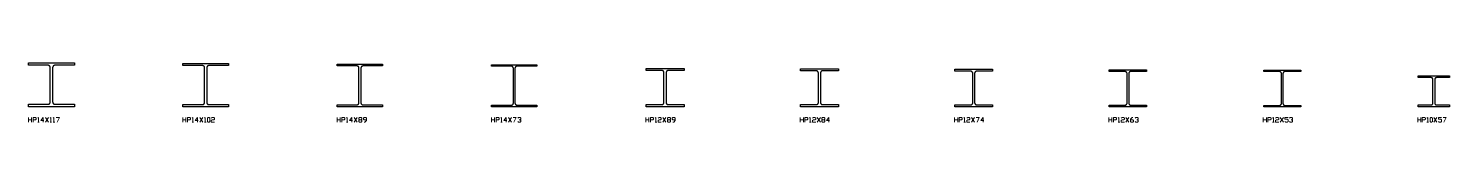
# Model space of a CAD drawing. Header units: inches. Extents: x 0 to 960, y -55 to 18.
# Drawn here: x 500 to 960.2, y -5 to 14.2 of the extents above; entities that cross this region are included whole.
import ezdxf

# ---------------------------------------------------------------- set-up
doc = ezdxf.new("R2010")
doc.units = ezdxf.units.IN
doc.header["$MEASUREMENT"] = 0
doc.layers.add('AISC_STEEL', color=7, linetype='Continuous')

msp = doc.modelspace()

# ---------------------------------------------------------------- linework, layer by layer
at = {"color": 3, "lineweight": 0}
for p, q in [((500.03, -4.99), (500.03, -3.48)), ((500.03, -4.24), (501, -4.24)), ((501, -3.48), (501, -4.99)), ((505.49, -3.48), (506.5, -4.99)), ((505.49, -4.99), (506.5, -3.48)), ((549.99, -4.99), (549.99, -3.48)), ((549.99, -4.24), (551, -4.24)), ((551, -3.48), (551, -4.99)), ((555.49, -3.48), (556.5, -4.99)), ((555.49, -4.99), (556.5, -3.48)), ((599.96, -4.99), (599.96, -3.48)), ((599.96, -4.24), (600.97, -4.24)), ((600.97, -3.48), (600.97, -4.99)), ((605.46, -3.48), (606.47, -4.99)), ((605.46, -4.99), (606.47, -3.48)), ((649.97, -4.99), (649.97, -3.48)), ((649.97, -4.24), (650.97, -4.24)), ((650.97, -3.48), (650.97, -4.99)), ((655.47, -3.48), (656.47, -4.99)), ((655.47, -4.99), (656.47, -3.48)), ((699.94, -4.99), (699.94, -3.48)), ((699.94, -4.24), (700.94, -4.24)), ((700.94, -3.48), (700.94, -4.99)), ((705.44, -3.48), (706.44, -4.99)), ((705.44, -4.99), (706.44, -3.48)), ((749.94, -4.99), (749.94, -3.48)), ((749.94, -4.24), (750.94, -4.24)), ((750.94, -3.48), (750.94, -4.99)), ((755.44, -3.48), (756.44, -4.99)), ((755.44, -4.99), (756.44, -3.48)), ((799.91, -4.99), (799.91, -3.48)), ((799.91, -4.24), (800.91, -4.24)), ((800.91, -3.48), (800.91, -4.99)), ((805.41, -3.48), (806.41, -4.99)), ((805.41, -4.99), (806.41, -3.48)), ((849.91, -4.99), (849.91, -3.48)), ((849.91, -4.24), (850.88, -4.24)), ((850.88, -3.48), (850.88, -4.99)), ((855.41, -3.48), (856.38, -4.99)), ((855.41, -4.99), (856.38, -3.48)), ((899.88, -4.99), (899.88, -3.48)), ((899.88, -4.24), (900.88, -4.24)), ((900.88, -3.48), (900.88, -4.99)), ((905.38, -3.48), (906.38, -4.99)), ((905.38, -4.99), (906.38, -3.48)), ((949.88, -4.99), (949.88, -3.48)), ((949.88, -4.24), (950.85, -4.24)), ((950.85, -3.48), (950.85, -4.99)), ((955.13, -3.48), (956.1, -4.99)), ((955.13, -4.99), (956.1, -3.48)), ((503.01, -4.99), (503.51, -4.99)), ((507, -4.99), (507.5, -4.99)), ((508.01, -4.99), (508.51, -4.99)), ((552.98, -4.99), (553.48, -4.99)), ((557, -4.99), (557.51, -4.99)), ((558.23, -4.99), (558.23, -4.99)), ((602.98, -4.99), (603.48, -4.99)), ((652.95, -4.99), (653.45, -4.99)), ((702.95, -4.99), (703.46, -4.99)), ((752.92, -4.99), (753.42, -4.99)), ((802.92, -4.99), (803.43, -4.99)), ((852.89, -4.99), (853.4, -4.99)), ((902.89, -4.99), (903.37, -4.99)), ((952.86, -4.99), (953.37, -4.99)), ((954.12, -4.99), (954.12, -4.99))]:
    msp.add_line(p, q, dxfattribs=at)
for points in [[(501.5, -4.99), (501.5, -3.48), (502.26, -3.48), (502.51, -3.74), (502.51, -3.99), (502.26, -4.24), (501.5, -4.24)], [(503.01, -3.74), (503.26, -3.48), (503.26, -4.99)], [(505.02, -4.49), (504.02, -4.49), (504.77, -3.48), (504.77, -4.99)], [(507, -3.74), (507.25, -3.48), (507.25, -4.99)], [(508.01, -3.74), (508.26, -3.48), (508.26, -4.99)], [(509.01, -3.48), (510.02, -3.48), (509.26, -4.99)], [(551.5, -4.99), (551.5, -3.48), (552.26, -3.48), (552.48, -3.74), (552.48, -3.99), (552.26, -4.24), (551.5, -4.24)], [(552.98, -3.74), (553.23, -3.48), (553.23, -4.99)], [(554.99, -4.49), (553.99, -4.49), (554.74, -3.48), (554.74, -4.99)], [(557, -3.74), (557.25, -3.48), (557.25, -4.99)], [(559.23, -3.74), (559.49, -3.48), (559.99, -3.48), (560.24, -3.74), (560.24, -3.99), (559.99, -4.24), (559.49, -4.24), (559.23, -4.49), (559.23, -4.99), (560.24, -4.99)], [(601.47, -4.99), (601.47, -3.48), (602.23, -3.48), (602.48, -3.74), (602.48, -3.99), (602.23, -4.24), (601.47, -4.24)], [(602.98, -3.74), (603.23, -3.48), (603.23, -4.99)], [(604.96, -4.49), (603.99, -4.49), (604.74, -3.48), (604.74, -4.99)], [(607.73, -4.24), (607.98, -4.49), (607.98, -4.74), (607.73, -4.99), (607.22, -4.99), (606.97, -4.74), (606.97, -4.49), (607.22, -4.24), (607.73, -4.24), (607.98, -3.99), (607.98, -3.74), (607.73, -3.48), (607.22, -3.48), (606.97, -3.74), (606.97, -3.99), (607.22, -4.24)], [(608.73, -4.99), (608.98, -4.99), (609.49, -4.49), (609.49, -3.74), (609.24, -3.48), (608.73, -3.48), (608.48, -3.74), (608.48, -3.99), (608.73, -4.24), (609.49, -4.24)], [(651.47, -4.99), (651.47, -3.48), (652.2, -3.48), (652.45, -3.74), (652.45, -3.99), (652.2, -4.24), (651.47, -4.24)], [(652.95, -3.74), (653.2, -3.48), (653.2, -4.99)], [(654.96, -4.49), (653.96, -4.49), (654.71, -3.48), (654.71, -4.99)], [(656.97, -3.48), (657.95, -3.48), (657.19, -4.99)], [(658.45, -3.74), (658.7, -3.48), (659.21, -3.48), (659.46, -3.74), (659.46, -3.99), (659.21, -4.24), (658.95, -4.24)], [(659.21, -4.24), (659.46, -4.49), (659.46, -4.74), (659.21, -4.99), (658.7, -4.99), (658.45, -4.74)], [(701.44, -4.99), (701.44, -3.48), (702.2, -3.48), (702.45, -3.74), (702.45, -3.99), (702.2, -4.24), (701.44, -4.24)], [(702.95, -3.74), (703.2, -3.48), (703.2, -4.99)], [(703.96, -3.74), (704.21, -3.48), (704.68, -3.48), (704.93, -3.74), (704.93, -3.99), (704.68, -4.24), (704.21, -4.24), (703.96, -4.49), (703.96, -4.99), (704.93, -4.99)], [(707.7, -4.24), (707.95, -4.49), (707.95, -4.74), (707.7, -4.99), (707.2, -4.99), (706.94, -4.74), (706.94, -4.49), (707.2, -4.24), (707.7, -4.24), (707.95, -3.99), (707.95, -3.74), (707.7, -3.48), (707.2, -3.48), (706.94, -3.74), (706.94, -3.99), (707.2, -4.24)], [(708.7, -4.99), (708.96, -4.99), (709.46, -4.49), (709.46, -3.74), (709.21, -3.48), (708.7, -3.48), (708.45, -3.74), (708.45, -3.99), (708.7, -4.24), (709.46, -4.24)], [(751.41, -4.99), (751.41, -3.48), (752.17, -3.48), (752.42, -3.74), (752.42, -3.99), (752.17, -4.24), (751.41, -4.24)], [(752.92, -3.74), (753.17, -3.48), (753.17, -4.99)], [(753.93, -3.74), (754.18, -3.48), (754.68, -3.48), (754.93, -3.74), (754.93, -3.99), (754.68, -4.24), (754.18, -4.24), (753.93, -4.49), (753.93, -4.99), (754.93, -4.99)], [(757.67, -4.24), (757.92, -4.49), (757.92, -4.74), (757.67, -4.99), (757.16, -4.99), (756.91, -4.74), (756.91, -4.49), (757.16, -4.24), (757.67, -4.24), (757.92, -3.99), (757.92, -3.74), (757.67, -3.48), (757.16, -3.48), (756.91, -3.74), (756.91, -3.99), (757.16, -4.24)], [(759.43, -4.49), (758.42, -4.49), (759.18, -3.48), (759.18, -4.99)], [(801.41, -4.99), (801.41, -3.48), (802.17, -3.48), (802.42, -3.74), (802.42, -3.99), (802.17, -4.24), (801.41, -4.24)], [(802.92, -3.74), (803.17, -3.48), (803.17, -4.99)], [(803.9, -3.74), (804.15, -3.48), (804.65, -3.48), (804.9, -3.74), (804.9, -3.99), (804.65, -4.24), (804.15, -4.24), (803.9, -4.49), (803.9, -4.99), (804.9, -4.99)], [(806.91, -3.48), (807.92, -3.48), (807.17, -4.99)], [(809.4, -4.49), (808.42, -4.49), (809.15, -3.48), (809.15, -4.99)], [(851.38, -4.99), (851.38, -3.48), (852.14, -3.48), (852.39, -3.74), (852.39, -3.99), (852.14, -4.24), (851.38, -4.24)], [(852.89, -3.74), (853.14, -3.48), (853.14, -4.99)], [(853.9, -3.74), (854.15, -3.48), (854.65, -3.48), (854.9, -3.74), (854.9, -3.99), (854.65, -4.24), (854.15, -4.24), (853.9, -4.49), (853.9, -4.99), (854.9, -4.99)], [(856.88, -4.24), (857.64, -4.24), (857.89, -4.49), (857.89, -4.74), (857.64, -4.99), (857.14, -4.99), (856.88, -4.74), (856.88, -3.99), (857.39, -3.48), (857.64, -3.48)], [(858.39, -3.74), (858.64, -3.48), (859.15, -3.48), (859.4, -3.74), (859.4, -3.99), (859.15, -4.24), (858.9, -4.24)], [(859.15, -4.24), (859.4, -4.49), (859.4, -4.74), (859.15, -4.99), (858.64, -4.99), (858.39, -4.74)], [(901.39, -4.99), (901.39, -3.48), (902.14, -3.48), (902.39, -3.74), (902.39, -3.99), (902.14, -4.24), (901.39, -4.24)], [(902.89, -3.74), (903.15, -3.48), (903.15, -4.99)], [(903.87, -3.74), (904.12, -3.48), (904.62, -3.48), (904.87, -3.74), (904.87, -3.99), (904.62, -4.24), (904.12, -4.24), (903.87, -4.49), (903.87, -4.99), (904.87, -4.99)], [(906.89, -4.74), (907.14, -4.99), (907.64, -4.99), (907.89, -4.74), (907.89, -4.24), (907.64, -3.99), (906.89, -3.99), (906.89, -3.48), (907.89, -3.48)], [(908.39, -3.74), (908.61, -3.48), (909.12, -3.48), (909.37, -3.74), (909.37, -3.99), (909.12, -4.24), (908.87, -4.24)], [(909.12, -4.24), (909.37, -4.49), (909.37, -4.74), (909.12, -4.99), (908.61, -4.99), (908.39, -4.74)], [(951.36, -4.99), (951.36, -3.48), (952.11, -3.48), (952.36, -3.74), (952.36, -3.99), (952.11, -4.24), (951.36, -4.24)], [(952.86, -3.74), (953.12, -3.48), (953.12, -4.99)], [(956.6, -4.74), (956.86, -4.99), (957.36, -4.99), (957.61, -4.74), (957.61, -4.24), (957.36, -3.99), (956.6, -3.99), (956.6, -3.48), (957.61, -3.48)], [(958.11, -3.48), (959.12, -3.48), (958.36, -4.99)]]:
    msp.add_lwpolyline(points, dxfattribs=at)
for points in [[(558.23, -4.99), (557.98, -4.74), (557.98, -3.74), (558.23, -3.48), (558.48, -3.48), (558.73, -3.74), (558.73, -4.74), (558.48, -4.99)], [(954.12, -4.99), (953.87, -4.74), (953.87, -3.74), (954.12, -3.48), (954.37, -3.48), (954.62, -3.74), (954.62, -4.74), (954.37, -4.99)]]:
    msp.add_lwpolyline(points, close=True, dxfattribs=at)
at = {"layer": 'AISC_STEEL'}
for points in [[(514.9, 14.2), (514.9, 13.39), (508.55, 13.39), (508.52, 13.39), (508.49, 13.39), (508.46, 13.39), (508.43, 13.39), (508.4, 13.38), (508.37, 13.37), (508.34, 13.36), (508.32, 13.36), (508.29, 13.34), (508.26, 13.33), (508.23, 13.32), (508.21, 13.31), (508.18, 13.29), (508.16, 13.28), (508.13, 13.26), (508.11, 13.24), (508.09, 13.22), (508.07, 13.2), (508.05, 13.18), (508.03, 13.16), (508.01, 13.14), (507.99, 13.11), (507.97, 13.09), (507.96, 13.06), (507.94, 13.04), (507.93, 13.01), (507.91, 12.99), (507.9, 12.96), (507.89, 12.93), (507.88, 12.9), (507.87, 12.88), (507.87, 12.85), (507.86, 12.82), (507.86, 12.79), (507.86, 12.76), (507.85, 12.73), (507.85, 12.7), (507.85, 1.5), (507.85, 1.47), (507.86, 1.44), (507.86, 1.41), (507.86, 1.38), (507.87, 1.35), (507.87, 1.32), (507.88, 1.3), (507.89, 1.27), (507.9, 1.24), (507.91, 1.21), (507.93, 1.19), (507.94, 1.16), (507.96, 1.14), (507.97, 1.11), (507.99, 1.09), (508.01, 1.06), (508.03, 1.04), (508.05, 1.02), (508.07, 1), (508.09, 0.98), (508.11, 0.96), (508.13, 0.94), (508.16, 0.92), (508.18, 0.91), (508.21, 0.89), (508.23, 0.88), (508.26, 0.87), (508.29, 0.86), (508.32, 0.84), (508.34, 0.84), (508.37, 0.83), (508.4, 0.82), (508.43, 0.81), (508.46, 0.81), (508.49, 0.81), (508.52, 0.81), (508.55, 0.8), (514.9, 0.8), (514.9, 0), (500, 0), (500, 0.8), (506.35, 0.8), (506.38, 0.81), (506.41, 0.81), (506.44, 0.81), (506.47, 0.81), (506.5, 0.82), (506.53, 0.83), (506.56, 0.84), (506.58, 0.84), (506.61, 0.86), (506.64, 0.87), (506.67, 0.88), (506.69, 0.89), (506.72, 0.91), (506.74, 0.92), (506.77, 0.94), (506.79, 0.96), (506.81, 0.98), (506.83, 1), (506.85, 1.02), (506.87, 1.04), (506.89, 1.06), (506.91, 1.09), (506.93, 1.11), (506.94, 1.14), (506.96, 1.16), (506.97, 1.19), (506.99, 1.21), (507, 1.24), (507.01, 1.27), (507.02, 1.3), (507.03, 1.32), (507.03, 1.35), (507.04, 1.38), (507.04, 1.41), (507.04, 1.44), (507.05, 1.47), (507.05, 1.5), (507.05, 12.7), (507.05, 12.73), (507.04, 12.76), (507.04, 12.79), (507.04, 12.82), (507.03, 12.85), (507.03, 12.88), (507.02, 12.9), (507.01, 12.93), (507, 12.96), (506.99, 12.99), (506.97, 13.01), (506.96, 13.04), (506.94, 13.06), (506.93, 13.09), (506.91, 13.11), (506.89, 13.14), (506.87, 13.16), (506.85, 13.18), (506.83, 13.2), (506.81, 13.22), (506.79, 13.24), (506.77, 13.26), (506.74, 13.28), (506.72, 13.29), (506.69, 13.31), (506.67, 13.32), (506.64, 13.33), (506.61, 13.34), (506.58, 13.36), (506.56, 13.36), (506.53, 13.37), (506.5, 13.38), (506.47, 13.39), (506.44, 13.39), (506.41, 13.39), (506.38, 13.39), (506.35, 13.39), (500, 13.39), (500, 14.2)], [(564.8, 14), (564.8, 13.29), (558.43, 13.29), (558.4, 13.29), (558.37, 13.29), (558.34, 13.29), (558.31, 13.28), (558.28, 13.28), (558.25, 13.27), (558.22, 13.26), (558.2, 13.25), (558.17, 13.24), (558.14, 13.23), (558.12, 13.22), (558.09, 13.2), (558.06, 13.19), (558.04, 13.17), (558.02, 13.16), (557.99, 13.14), (557.97, 13.12), (557.95, 13.1), (557.93, 13.08), (557.91, 13.05), (557.89, 13.03), (557.87, 13.01), (557.86, 12.98), (557.84, 12.96), (557.83, 12.93), (557.82, 12.91), (557.8, 12.88), (557.79, 12.85), (557.78, 12.82), (557.78, 12.79), (557.77, 12.77), (557.76, 12.74), (557.76, 12.71), (557.76, 12.68), (557.75, 12.65), (557.75, 12.62), (557.75, 1.38), (557.75, 1.35), (557.76, 1.32), (557.76, 1.29), (557.76, 1.26), (557.77, 1.23), (557.78, 1.21), (557.78, 1.18), (557.79, 1.15), (557.8, 1.12), (557.82, 1.09), (557.83, 1.07), (557.84, 1.04), (557.86, 1.02), (557.87, 0.99), (557.89, 0.97), (557.91, 0.95), (557.93, 0.92), (557.95, 0.9), (557.97, 0.88), (557.99, 0.86), (558.02, 0.84), (558.04, 0.83), (558.06, 0.81), (558.09, 0.8), (558.12, 0.78), (558.14, 0.77), (558.17, 0.76), (558.2, 0.75), (558.22, 0.74), (558.25, 0.73), (558.28, 0.72), (558.31, 0.72), (558.34, 0.71), (558.37, 0.71), (558.4, 0.71), (558.43, 0.71), (564.8, 0.71), (564.8, 0), (550, 0), (550, 0.71), (556.37, 0.71), (556.4, 0.71), (556.43, 0.71), (556.46, 0.71), (556.49, 0.72), (556.52, 0.72), (556.55, 0.73), (556.58, 0.74), (556.6, 0.75), (556.63, 0.76), (556.66, 0.77), (556.68, 0.78), (556.71, 0.8), (556.74, 0.81), (556.76, 0.83), (556.78, 0.84), (556.81, 0.86), (556.83, 0.88), (556.85, 0.9), (556.87, 0.92), (556.89, 0.95), (556.91, 0.97), (556.93, 0.99), (556.94, 1.02), (556.96, 1.04), (556.97, 1.07), (556.98, 1.09), (557, 1.12), (557.01, 1.15), (557.02, 1.18), (557.02, 1.21), (557.03, 1.23), (557.04, 1.26), (557.04, 1.29), (557.04, 1.32), (557.05, 1.35), (557.05, 1.38), (557.05, 12.62), (557.05, 12.65), (557.04, 12.68), (557.04, 12.71), (557.04, 12.74), (557.03, 12.77), (557.02, 12.79), (557.02, 12.82), (557.01, 12.85), (557, 12.88), (556.98, 12.91), (556.97, 12.93), (556.96, 12.96), (556.94, 12.98), (556.93, 13.01), (556.91, 13.03), (556.89, 13.05), (556.87, 13.08), (556.85, 13.1), (556.83, 13.12), (556.81, 13.14), (556.78, 13.16), (556.76, 13.17), (556.74, 13.19), (556.71, 13.2), (556.68, 13.22), (556.66, 13.23), (556.63, 13.24), (556.6, 13.25), (556.58, 13.26), (556.55, 13.27), (556.52, 13.28), (556.49, 13.28), (556.46, 13.29), (556.43, 13.29), (556.4, 13.29), (556.37, 13.29), (550, 13.29), (550, 14)], [(614.7, 13.8), (614.7, 13.19), (608.35, 13.19), (608.32, 13.18), (608.29, 13.18), (608.26, 13.18), (608.24, 13.18), (608.21, 13.17), (608.18, 13.16), (608.15, 13.15), (608.12, 13.15), (608.09, 13.13), (608.07, 13.12), (608.04, 13.11), (608.01, 13.1), (607.99, 13.08), (607.96, 13.07), (607.94, 13.05), (607.92, 13.03), (607.89, 13.01), (607.87, 12.99), (607.85, 12.97), (607.83, 12.95), (607.81, 12.93), (607.79, 12.9), (607.78, 12.88), (607.76, 12.85), (607.75, 12.83), (607.73, 12.8), (607.72, 12.78), (607.71, 12.75), (607.7, 12.72), (607.69, 12.69), (607.68, 12.67), (607.67, 12.64), (607.67, 12.61), (607.66, 12.58), (607.66, 12.55), (607.66, 12.52), (607.66, 12.49), (607.66, 1.31), (607.66, 1.28), (607.66, 1.25), (607.66, 1.22), (607.67, 1.19), (607.67, 1.16), (607.68, 1.13), (607.69, 1.11), (607.7, 1.08), (607.71, 1.05), (607.72, 1.02), (607.73, 1), (607.75, 0.97), (607.76, 0.95), (607.78, 0.92), (607.79, 0.9), (607.81, 0.87), (607.83, 0.85), (607.85, 0.83), (607.87, 0.81), (607.89, 0.79), (607.92, 0.77), (607.94, 0.75), (607.96, 0.73), (607.99, 0.72), (608.01, 0.7), (608.04, 0.69), (608.07, 0.68), (608.09, 0.67), (608.12, 0.65), (608.15, 0.65), (608.18, 0.64), (608.21, 0.63), (608.24, 0.62), (608.26, 0.62), (608.29, 0.62), (608.32, 0.62), (608.35, 0.62), (614.7, 0.62), (614.7, 0), (600, 0), (600, 0.62), (606.35, 0.62), (606.38, 0.62), (606.41, 0.62), (606.44, 0.62), (606.46, 0.62), (606.49, 0.63), (606.52, 0.64), (606.55, 0.65), (606.58, 0.65), (606.61, 0.67), (606.63, 0.68), (606.66, 0.69), (606.69, 0.7), (606.71, 0.72), (606.74, 0.73), (606.76, 0.75), (606.78, 0.77), (606.81, 0.79), (606.83, 0.81), (606.85, 0.83), (606.87, 0.85), (606.89, 0.87), (606.91, 0.9), (606.92, 0.92), (606.94, 0.95), (606.95, 0.97), (606.97, 1), (606.98, 1.02), (606.99, 1.05), (607, 1.08), (607.01, 1.11), (607.02, 1.13), (607.03, 1.16), (607.03, 1.19), (607.04, 1.22), (607.04, 1.25), (607.04, 1.28), (607.04, 1.31), (607.04, 12.49), (607.04, 12.52), (607.04, 12.55), (607.04, 12.58), (607.03, 12.61), (607.03, 12.64), (607.02, 12.67), (607.01, 12.69), (607, 12.72), (606.99, 12.75), (606.98, 12.78), (606.97, 12.8), (606.95, 12.83), (606.94, 12.85), (606.92, 12.88), (606.91, 12.9), (606.89, 12.93), (606.87, 12.95), (606.85, 12.97), (606.83, 12.99), (606.81, 13.01), (606.78, 13.03), (606.76, 13.05), (606.74, 13.07), (606.71, 13.08), (606.69, 13.1), (606.66, 13.11), (606.63, 13.12), (606.61, 13.13), (606.58, 13.15), (606.55, 13.15), (606.52, 13.16), (606.49, 13.17), (606.46, 13.18), (606.44, 13.18), (606.41, 13.18), (606.38, 13.18), (606.35, 13.19), (600, 13.19), (600, 13.8)], [(664.6, 13.6), (664.6, 13.1), (658.24, 13.1), (658.21, 13.09), (658.18, 13.09), (658.15, 13.09), (658.12, 13.08), (658.09, 13.08), (658.06, 13.07), (658.03, 13.06), (658, 13.05), (657.98, 13.04), (657.95, 13.03), (657.92, 13.02), (657.89, 13), (657.87, 12.99), (657.84, 12.97), (657.82, 12.95), (657.8, 12.93), (657.77, 12.92), (657.75, 12.89), (657.73, 12.87), (657.71, 12.85), (657.69, 12.83), (657.68, 12.8), (657.66, 12.78), (657.64, 12.75), (657.63, 12.73), (657.62, 12.7), (657.6, 12.67), (657.59, 12.64), (657.58, 12.62), (657.58, 12.59), (657.57, 12.56), (657.56, 12.53), (657.56, 12.5), (657.56, 12.47), (657.55, 12.44), (657.55, 12.41), (657.55, 1.19), (657.55, 1.16), (657.56, 1.13), (657.56, 1.1), (657.56, 1.07), (657.57, 1.04), (657.58, 1.01), (657.58, 0.98), (657.59, 0.96), (657.6, 0.93), (657.62, 0.9), (657.63, 0.87), (657.64, 0.85), (657.66, 0.82), (657.68, 0.8), (657.69, 0.77), (657.71, 0.75), (657.73, 0.73), (657.75, 0.71), (657.77, 0.68), (657.8, 0.67), (657.82, 0.65), (657.84, 0.63), (657.87, 0.61), (657.89, 0.6), (657.92, 0.58), (657.95, 0.57), (657.98, 0.56), (658, 0.55), (658.03, 0.54), (658.06, 0.53), (658.09, 0.52), (658.12, 0.52), (658.15, 0.51), (658.18, 0.51), (658.21, 0.51), (658.24, 0.5), (664.6, 0.5), (664.6, 0), (650, 0), (650, 0.5), (656.36, 0.5), (656.39, 0.51), (656.42, 0.51), (656.45, 0.51), (656.48, 0.52), (656.51, 0.52), (656.54, 0.53), (656.57, 0.54), (656.6, 0.55), (656.62, 0.56), (656.65, 0.57), (656.68, 0.58), (656.71, 0.6), (656.73, 0.61), (656.76, 0.63), (656.78, 0.65), (656.8, 0.67), (656.83, 0.68), (656.85, 0.71), (656.87, 0.73), (656.89, 0.75), (656.91, 0.77), (656.92, 0.8), (656.94, 0.82), (656.96, 0.85), (656.97, 0.87), (656.98, 0.9), (657, 0.93), (657.01, 0.96), (657.02, 0.98), (657.02, 1.01), (657.03, 1.04), (657.04, 1.07), (657.04, 1.1), (657.04, 1.13), (657.05, 1.16), (657.05, 1.19), (657.05, 12.41), (657.05, 12.44), (657.04, 12.47), (657.04, 12.5), (657.04, 12.53), (657.03, 12.56), (657.02, 12.59), (657.02, 12.62), (657.01, 12.64), (657, 12.67), (656.98, 12.7), (656.97, 12.73), (656.96, 12.75), (656.94, 12.78), (656.92, 12.8), (656.91, 12.83), (656.89, 12.85), (656.87, 12.87), (656.85, 12.89), (656.83, 12.92), (656.8, 12.93), (656.78, 12.95), (656.76, 12.97), (656.73, 12.99), (656.71, 13), (656.68, 13.02), (656.65, 13.03), (656.62, 13.04), (656.6, 13.05), (656.57, 13.06), (656.54, 13.07), (656.51, 13.08), (656.48, 13.08), (656.45, 13.09), (656.42, 13.09), (656.39, 13.09), (656.36, 13.1), (650, 13.1), (650, 13.6)], [(712.3, 12.4), (712.3, 11.68), (707.11, 11.68), (707.08, 11.68), (707.05, 11.68), (707.02, 11.67), (706.99, 11.67), (706.96, 11.66), (706.94, 11.65), (706.91, 11.64), (706.88, 11.63), (706.85, 11.62), (706.83, 11.61), (706.8, 11.59), (706.78, 11.58), (706.75, 11.56), (706.73, 11.54), (706.71, 11.52), (706.69, 11.5), (706.67, 11.48), (706.65, 11.46), (706.63, 11.44), (706.61, 11.41), (706.6, 11.39), (706.58, 11.36), (706.57, 11.34), (706.56, 11.31), (706.55, 11.28), (706.54, 11.25), (706.53, 11.23), (706.52, 11.2), (706.52, 11.17), (706.51, 11.14), (706.51, 11.11), (706.51, 11.08), (706.51, 1.32), (706.51, 1.29), (706.51, 1.26), (706.52, 1.23), (706.52, 1.2), (706.53, 1.17), (706.54, 1.15), (706.55, 1.12), (706.56, 1.09), (706.57, 1.06), (706.58, 1.04), (706.6, 1.01), (706.61, 0.99), (706.63, 0.96), (706.65, 0.94), (706.67, 0.92), (706.69, 0.9), (706.71, 0.88), (706.73, 0.86), (706.75, 0.84), (706.78, 0.82), (706.8, 0.81), (706.83, 0.79), (706.85, 0.78), (706.88, 0.77), (706.91, 0.76), (706.94, 0.75), (706.96, 0.74), (706.99, 0.73), (707.02, 0.73), (707.05, 0.72), (707.08, 0.72), (707.11, 0.72), (712.3, 0.72), (712.3, 0), (700, 0), (700, 0.72), (705.19, 0.72), (705.22, 0.72), (705.25, 0.72), (705.28, 0.73), (705.31, 0.73), (705.34, 0.74), (705.36, 0.75), (705.39, 0.76), (705.42, 0.77), (705.45, 0.78), (705.47, 0.79), (705.5, 0.81), (705.52, 0.82), (705.55, 0.84), (705.57, 0.86), (705.59, 0.88), (705.61, 0.9), (705.63, 0.92), (705.65, 0.94), (705.67, 0.96), (705.69, 0.99), (705.7, 1.01), (705.72, 1.04), (705.73, 1.06), (705.74, 1.09), (705.75, 1.12), (705.76, 1.15), (705.77, 1.17), (705.78, 1.2), (705.78, 1.23), (705.79, 1.26), (705.79, 1.29), (705.79, 1.32), (705.79, 11.08), (705.79, 11.11), (705.79, 11.14), (705.78, 11.17), (705.78, 11.2), (705.77, 11.23), (705.76, 11.25), (705.75, 11.28), (705.74, 11.31), (705.73, 11.34), (705.72, 11.36), (705.7, 11.39), (705.69, 11.41), (705.67, 11.44), (705.65, 11.46), (705.63, 11.48), (705.61, 11.5), (705.59, 11.52), (705.57, 11.54), (705.55, 11.56), (705.52, 11.58), (705.5, 11.59), (705.47, 11.61), (705.45, 11.62), (705.42, 11.63), (705.39, 11.64), (705.36, 11.65), (705.34, 11.66), (705.31, 11.67), (705.28, 11.67), (705.25, 11.68), (705.22, 11.68), (705.19, 11.68), (700, 11.68), (700, 12.4)], [(762.3, 12.3), (762.3, 11.62), (757.19, 11.62), (757.16, 11.61), (757.13, 11.61), (757.1, 11.61), (757.07, 11.61), (757.04, 11.6), (757.01, 11.59), (756.98, 11.58), (756.96, 11.58), (756.93, 11.56), (756.9, 11.55), (756.87, 11.54), (756.85, 11.53), (756.82, 11.51), (756.8, 11.5), (756.77, 11.48), (756.75, 11.46), (756.73, 11.44), (756.71, 11.42), (756.69, 11.4), (756.67, 11.38), (756.65, 11.36), (756.63, 11.33), (756.61, 11.31), (756.6, 11.28), (756.58, 11.26), (756.57, 11.23), (756.55, 11.21), (756.54, 11.18), (756.53, 11.15), (756.52, 11.12), (756.51, 11.1), (756.51, 11.07), (756.5, 11.04), (756.5, 11.01), (756.5, 10.98), (756.49, 10.95), (756.49, 10.92), (756.49, 1.38), (756.49, 1.35), (756.5, 1.32), (756.5, 1.29), (756.5, 1.26), (756.51, 1.23), (756.51, 1.2), (756.52, 1.18), (756.53, 1.15), (756.54, 1.12), (756.55, 1.09), (756.57, 1.07), (756.58, 1.04), (756.6, 1.02), (756.61, 0.99), (756.63, 0.97), (756.65, 0.94), (756.67, 0.92), (756.69, 0.9), (756.71, 0.88), (756.73, 0.86), (756.75, 0.84), (756.77, 0.82), (756.8, 0.8), (756.82, 0.79), (756.85, 0.77), (756.87, 0.76), (756.9, 0.75), (756.93, 0.74), (756.96, 0.72), (756.98, 0.72), (757.01, 0.71), (757.04, 0.7), (757.07, 0.69), (757.1, 0.69), (757.13, 0.69), (757.16, 0.69), (757.19, 0.68), (762.3, 0.68), (762.3, 0), (750, 0), (750, 0.68), (755.11, 0.68), (755.14, 0.69), (755.17, 0.69), (755.2, 0.69), (755.23, 0.69), (755.26, 0.7), (755.29, 0.71), (755.32, 0.72), (755.34, 0.72), (755.37, 0.74), (755.4, 0.75), (755.43, 0.76), (755.45, 0.77), (755.48, 0.79), (755.5, 0.8), (755.53, 0.82), (755.55, 0.84), (755.57, 0.86), (755.59, 0.88), (755.61, 0.9), (755.63, 0.92), (755.65, 0.94), (755.67, 0.97), (755.69, 0.99), (755.7, 1.02), (755.72, 1.04), (755.73, 1.07), (755.75, 1.09), (755.76, 1.12), (755.77, 1.15), (755.78, 1.18), (755.79, 1.2), (755.79, 1.23), (755.8, 1.26), (755.8, 1.29), (755.8, 1.32), (755.81, 1.35), (755.81, 1.38), (755.81, 10.92), (755.81, 10.95), (755.8, 10.98), (755.8, 11.01), (755.8, 11.04), (755.79, 11.07), (755.79, 11.1), (755.78, 11.12), (755.77, 11.15), (755.76, 11.18), (755.75, 11.21), (755.73, 11.23), (755.72, 11.26), (755.7, 11.28), (755.69, 11.31), (755.67, 11.33), (755.65, 11.36), (755.63, 11.38), (755.61, 11.4), (755.59, 11.42), (755.57, 11.44), (755.55, 11.46), (755.53, 11.48), (755.5, 11.5), (755.48, 11.51), (755.45, 11.53), (755.43, 11.54), (755.4, 11.55), (755.37, 11.56), (755.34, 11.58), (755.32, 11.58), (755.29, 11.59), (755.26, 11.6), (755.23, 11.61), (755.2, 11.61), (755.17, 11.61), (755.14, 11.61), (755.11, 11.62), (750, 11.62), (750, 12.3)], [(812.2, 12.1), (812.2, 11.49), (807.1, 11.49), (807.07, 11.49), (807.04, 11.49), (807.01, 11.48), (806.98, 11.48), (806.96, 11.47), (806.93, 11.47), (806.9, 11.46), (806.87, 11.45), (806.84, 11.44), (806.81, 11.43), (806.79, 11.42), (806.76, 11.4), (806.74, 11.39), (806.71, 11.37), (806.69, 11.35), (806.66, 11.33), (806.64, 11.32), (806.62, 11.3), (806.6, 11.27), (806.58, 11.25), (806.56, 11.23), (806.54, 11.21), (806.52, 11.18), (806.51, 11.16), (806.49, 11.13), (806.48, 11.11), (806.46, 11.08), (806.45, 11.05), (806.44, 11.02), (806.43, 10.99), (806.43, 10.97), (806.42, 10.94), (806.41, 10.91), (806.41, 10.88), (806.41, 10.85), (806.4, 10.82), (806.4, 10.79), (806.4, 1.31), (806.4, 1.28), (806.41, 1.25), (806.41, 1.22), (806.41, 1.19), (806.42, 1.16), (806.43, 1.13), (806.43, 1.11), (806.44, 1.08), (806.45, 1.05), (806.46, 1.02), (806.48, 0.99), (806.49, 0.97), (806.51, 0.94), (806.52, 0.92), (806.54, 0.89), (806.56, 0.87), (806.58, 0.85), (806.6, 0.83), (806.62, 0.8), (806.64, 0.78), (806.66, 0.77), (806.69, 0.75), (806.71, 0.73), (806.74, 0.71), (806.76, 0.7), (806.79, 0.68), (806.81, 0.67), (806.84, 0.66), (806.87, 0.65), (806.9, 0.64), (806.93, 0.63), (806.96, 0.63), (806.98, 0.62), (807.01, 0.62), (807.04, 0.61), (807.07, 0.61), (807.1, 0.61), (812.2, 0.61), (812.2, 0), (800, 0), (800, 0.61), (805.1, 0.61), (805.13, 0.61), (805.16, 0.61), (805.19, 0.62), (805.22, 0.62), (805.24, 0.63), (805.27, 0.63), (805.3, 0.64), (805.33, 0.65), (805.36, 0.66), (805.39, 0.67), (805.41, 0.68), (805.44, 0.7), (805.46, 0.71), (805.49, 0.73), (805.51, 0.75), (805.54, 0.77), (805.56, 0.78), (805.58, 0.8), (805.6, 0.83), (805.62, 0.85), (805.64, 0.87), (805.66, 0.89), (805.68, 0.92), (805.69, 0.94), (805.71, 0.97), (805.72, 0.99), (805.74, 1.02), (805.75, 1.05), (805.76, 1.08), (805.77, 1.11), (805.77, 1.13), (805.78, 1.16), (805.79, 1.19), (805.79, 1.22), (805.79, 1.25), (805.8, 1.28), (805.8, 1.31), (805.8, 10.79), (805.8, 10.82), (805.79, 10.85), (805.79, 10.88), (805.79, 10.91), (805.78, 10.94), (805.77, 10.97), (805.77, 10.99), (805.76, 11.02), (805.75, 11.05), (805.74, 11.08), (805.72, 11.11), (805.71, 11.13), (805.69, 11.16), (805.68, 11.18), (805.66, 11.21), (805.64, 11.23), (805.62, 11.25), (805.6, 11.27), (805.58, 11.3), (805.56, 11.32), (805.54, 11.33), (805.51, 11.35), (805.49, 11.37), (805.46, 11.39), (805.44, 11.4), (805.41, 11.42), (805.39, 11.43), (805.36, 11.44), (805.33, 11.45), (805.3, 11.46), (805.27, 11.47), (805.24, 11.47), (805.22, 11.48), (805.19, 11.48), (805.16, 11.49), (805.13, 11.49), (805.1, 11.49), (800, 11.49), (800, 12.1)], [(862.1, 11.9), (862.1, 11.38), (857.04, 11.38), (857.01, 11.38), (856.98, 11.38), (856.95, 11.38), (856.92, 11.38), (856.9, 11.37), (856.87, 11.36), (856.84, 11.36), (856.81, 11.35), (856.78, 11.34), (856.75, 11.33), (856.73, 11.31), (856.7, 11.3), (856.67, 11.29), (856.65, 11.27), (856.62, 11.25), (856.6, 11.24), (856.58, 11.22), (856.56, 11.2), (856.53, 11.18), (856.51, 11.16), (856.49, 11.14), (856.47, 11.11), (856.45, 11.09), (856.44, 11.07), (856.42, 11.04), (856.41, 11.02), (856.39, 10.99), (856.38, 10.97), (856.37, 10.94), (856.36, 10.91), (856.35, 10.88), (856.34, 10.85), (856.33, 10.83), (856.32, 10.8), (856.32, 10.77), (856.31, 10.74), (856.31, 10.71), (856.31, 10.68), (856.31, 10.65), (856.31, 1.25), (856.31, 1.22), (856.31, 1.19), (856.31, 1.16), (856.32, 1.13), (856.32, 1.1), (856.33, 1.07), (856.34, 1.05), (856.35, 1.02), (856.36, 0.99), (856.37, 0.96), (856.38, 0.93), (856.39, 0.91), (856.41, 0.88), (856.42, 0.86), (856.44, 0.83), (856.45, 0.81), (856.47, 0.79), (856.49, 0.76), (856.51, 0.74), (856.53, 0.72), (856.56, 0.7), (856.58, 0.68), (856.6, 0.66), (856.62, 0.65), (856.65, 0.63), (856.67, 0.61), (856.7, 0.6), (856.73, 0.59), (856.75, 0.57), (856.78, 0.56), (856.81, 0.55), (856.84, 0.54), (856.87, 0.54), (856.9, 0.53), (856.92, 0.52), (856.95, 0.52), (856.98, 0.52), (857.01, 0.52), (857.04, 0.51), (862.1, 0.51), (862.1, 0), (850, 0), (850, 0.51), (855.06, 0.51), (855.09, 0.52), (855.12, 0.52), (855.15, 0.52), (855.18, 0.52), (855.2, 0.53), (855.23, 0.54), (855.26, 0.54), (855.29, 0.55), (855.32, 0.56), (855.35, 0.57), (855.37, 0.59), (855.4, 0.6), (855.42, 0.61), (855.45, 0.63), (855.48, 0.65), (855.5, 0.66), (855.52, 0.68), (855.54, 0.7), (855.57, 0.72), (855.59, 0.74), (855.61, 0.76), (855.63, 0.79), (855.65, 0.81), (855.66, 0.83), (855.68, 0.86), (855.69, 0.88), (855.71, 0.91), (855.72, 0.93), (855.73, 0.96), (855.74, 0.99), (855.75, 1.02), (855.76, 1.05), (855.77, 1.07), (855.78, 1.1), (855.78, 1.13), (855.79, 1.16), (855.79, 1.19), (855.79, 1.22), (855.79, 1.25), (855.79, 10.65), (855.79, 10.68), (855.79, 10.71), (855.79, 10.74), (855.78, 10.77), (855.78, 10.8), (855.77, 10.83), (855.76, 10.85), (855.75, 10.88), (855.74, 10.91), (855.73, 10.94), (855.72, 10.97), (855.71, 10.99), (855.69, 11.02), (855.68, 11.04), (855.66, 11.07), (855.65, 11.09), (855.63, 11.11), (855.61, 11.14), (855.59, 11.16), (855.57, 11.18), (855.54, 11.2), (855.52, 11.22), (855.5, 11.24), (855.48, 11.25), (855.45, 11.27), (855.42, 11.29), (855.4, 11.3), (855.37, 11.31), (855.35, 11.33), (855.32, 11.34), (855.29, 11.35), (855.26, 11.36), (855.23, 11.36), (855.2, 11.37), (855.18, 11.38), (855.15, 11.38), (855.12, 11.38), (855.09, 11.38), (855.06, 11.38), (850, 11.38), (850, 11.9)], [(912, 11.8), (912, 11.37), (906.91, 11.37), (906.88, 11.36), (906.85, 11.36), (906.82, 11.36), (906.8, 11.36), (906.77, 11.35), (906.74, 11.34), (906.71, 11.33), (906.68, 11.33), (906.65, 11.31), (906.63, 11.3), (906.6, 11.29), (906.57, 11.28), (906.55, 11.26), (906.52, 11.25), (906.5, 11.23), (906.48, 11.21), (906.45, 11.19), (906.43, 11.17), (906.41, 11.15), (906.39, 11.13), (906.37, 11.11), (906.35, 11.08), (906.34, 11.06), (906.32, 11.03), (906.31, 11.01), (906.29, 10.98), (906.28, 10.96), (906.27, 10.93), (906.26, 10.9), (906.25, 10.87), (906.24, 10.85), (906.23, 10.82), (906.23, 10.79), (906.22, 10.76), (906.22, 10.73), (906.22, 10.7), (906.22, 10.67), (906.22, 1.13), (906.22, 1.1), (906.22, 1.07), (906.22, 1.04), (906.23, 1.01), (906.23, 0.98), (906.24, 0.95), (906.25, 0.93), (906.26, 0.9), (906.27, 0.87), (906.28, 0.84), (906.29, 0.82), (906.31, 0.79), (906.32, 0.77), (906.34, 0.74), (906.35, 0.72), (906.37, 0.69), (906.39, 0.67), (906.41, 0.65), (906.43, 0.63), (906.45, 0.61), (906.48, 0.59), (906.5, 0.57), (906.52, 0.55), (906.55, 0.54), (906.57, 0.52), (906.6, 0.51), (906.63, 0.5), (906.65, 0.49), (906.68, 0.47), (906.71, 0.47), (906.74, 0.46), (906.77, 0.45), (906.8, 0.44), (906.82, 0.44), (906.85, 0.44), (906.88, 0.44), (906.91, 0.43), (912, 0.43), (912, 0), (900, 0), (900, 0.43), (905.09, 0.43), (905.12, 0.44), (905.15, 0.44), (905.18, 0.44), (905.2, 0.44), (905.23, 0.45), (905.26, 0.46), (905.29, 0.47), (905.32, 0.47), (905.35, 0.49), (905.37, 0.5), (905.4, 0.51), (905.43, 0.52), (905.45, 0.54), (905.48, 0.55), (905.5, 0.57), (905.52, 0.59), (905.55, 0.61), (905.57, 0.63), (905.59, 0.65), (905.61, 0.67), (905.63, 0.69), (905.65, 0.72), (905.66, 0.74), (905.68, 0.77), (905.69, 0.79), (905.71, 0.82), (905.72, 0.84), (905.73, 0.87), (905.74, 0.9), (905.75, 0.93), (905.76, 0.95), (905.77, 0.98), (905.77, 1.01), (905.78, 1.04), (905.78, 1.07), (905.78, 1.1), (905.78, 1.13), (905.78, 10.67), (905.78, 10.7), (905.78, 10.73), (905.78, 10.76), (905.77, 10.79), (905.77, 10.82), (905.76, 10.85), (905.75, 10.87), (905.74, 10.9), (905.73, 10.93), (905.72, 10.96), (905.71, 10.98), (905.69, 11.01), (905.68, 11.03), (905.66, 11.06), (905.65, 11.08), (905.63, 11.11), (905.61, 11.13), (905.59, 11.15), (905.57, 11.17), (905.55, 11.19), (905.52, 11.21), (905.5, 11.23), (905.48, 11.25), (905.45, 11.26), (905.43, 11.28), (905.4, 11.29), (905.37, 11.3), (905.35, 11.31), (905.32, 11.33), (905.29, 11.33), (905.26, 11.34), (905.23, 11.35), (905.2, 11.36), (905.18, 11.36), (905.15, 11.36), (905.12, 11.36), (905.09, 11.37), (900, 11.37), (900, 11.8)], [(960.2, 9.99), (960.2, 9.43), (956.07, 9.43), (956.04, 9.42), (956.01, 9.42), (955.98, 9.42), (955.95, 9.41), (955.92, 9.41), (955.89, 9.4), (955.86, 9.39), (955.83, 9.38), (955.81, 9.37), (955.78, 9.36), (955.75, 9.35), (955.72, 9.33), (955.7, 9.32), (955.67, 9.3), (955.65, 9.28), (955.63, 9.26), (955.6, 9.25), (955.58, 9.22), (955.56, 9.2), (955.54, 9.18), (955.52, 9.16), (955.51, 9.13), (955.49, 9.11), (955.47, 9.08), (955.46, 9.06), (955.45, 9.03), (955.43, 9), (955.42, 8.97), (955.41, 8.95), (955.41, 8.92), (955.4, 8.89), (955.39, 8.86), (955.39, 8.83), (955.39, 8.8), (955.38, 8.77), (955.38, 8.74), (955.38, 1.25), (955.38, 1.22), (955.39, 1.19), (955.39, 1.16), (955.39, 1.13), (955.4, 1.1), (955.41, 1.07), (955.41, 1.04), (955.42, 1.02), (955.43, 0.99), (955.45, 0.96), (955.46, 0.93), (955.47, 0.91), (955.49, 0.88), (955.51, 0.86), (955.52, 0.83), (955.54, 0.81), (955.56, 0.79), (955.58, 0.77), (955.6, 0.74), (955.63, 0.73), (955.65, 0.71), (955.67, 0.69), (955.7, 0.67), (955.72, 0.66), (955.75, 0.64), (955.78, 0.63), (955.81, 0.62), (955.83, 0.61), (955.86, 0.6), (955.89, 0.59), (955.92, 0.58), (955.95, 0.58), (955.98, 0.57), (956.01, 0.57), (956.04, 0.57), (956.07, 0.57), (960.2, 0.57), (960.2, 0), (950, 0), (950, 0.57), (954.13, 0.57), (954.16, 0.57), (954.19, 0.57), (954.22, 0.57), (954.25, 0.58), (954.28, 0.58), (954.31, 0.59), (954.34, 0.6), (954.37, 0.61), (954.39, 0.62), (954.42, 0.63), (954.45, 0.64), (954.48, 0.66), (954.5, 0.67), (954.53, 0.69), (954.55, 0.71), (954.57, 0.73), (954.6, 0.74), (954.62, 0.77), (954.64, 0.79), (954.66, 0.81), (954.68, 0.83), (954.69, 0.86), (954.71, 0.88), (954.73, 0.91), (954.74, 0.93), (954.75, 0.96), (954.77, 0.99), (954.78, 1.02), (954.79, 1.04), (954.79, 1.07), (954.8, 1.1), (954.81, 1.13), (954.81, 1.16), (954.81, 1.19), (954.82, 1.22), (954.82, 1.25), (954.82, 8.74), (954.82, 8.77), (954.81, 8.8), (954.81, 8.83), (954.81, 8.86), (954.8, 8.89), (954.79, 8.92), (954.79, 8.95), (954.78, 8.97), (954.77, 9), (954.75, 9.03), (954.74, 9.06), (954.73, 9.08), (954.71, 9.11), (954.69, 9.13), (954.68, 9.16), (954.66, 9.18), (954.64, 9.2), (954.62, 9.22), (954.6, 9.25), (954.57, 9.26), (954.55, 9.28), (954.53, 9.3), (954.5, 9.32), (954.48, 9.33), (954.45, 9.35), (954.42, 9.36), (954.39, 9.37), (954.37, 9.38), (954.34, 9.39), (954.31, 9.4), (954.28, 9.41), (954.25, 9.41), (954.22, 9.42), (954.19, 9.42), (954.16, 9.42), (954.13, 9.43), (950, 9.43), (950, 9.99)]]:
    msp.add_lwpolyline(points, close=True, dxfattribs=at)

doc.saveas('drawing.dxf')
